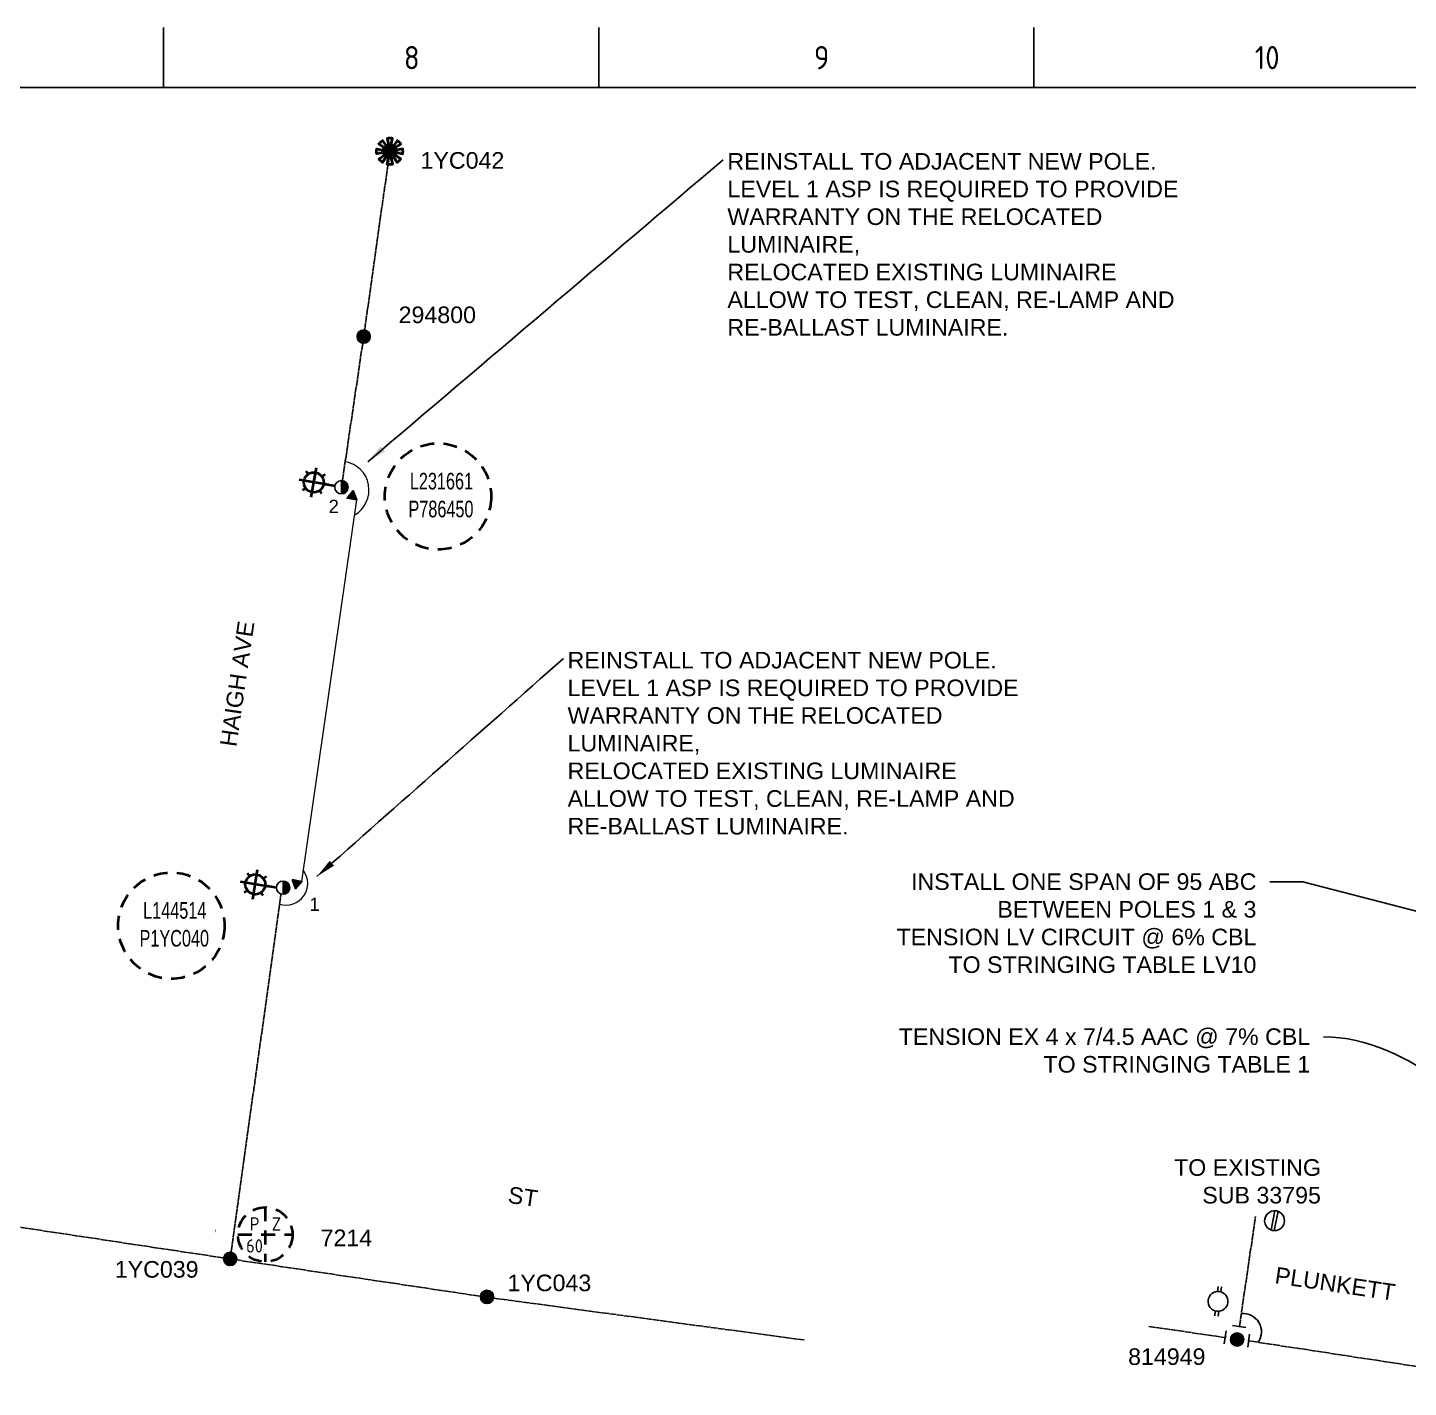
# Paper-space layout 'Sheet(2)' of a CAD drawing. Header units: metres, sheet in millimetres. Extents: x -19 to 815, y -968 to -382.
# Drawn here: x 443.1 to 651.1, y -586.9 to -382 of the extents above; entities that cross this region are included whole.
import ezdxf
from ezdxf import colors
from ezdxf.entities.mleader import LeaderData, LeaderLine
from ezdxf.enums import TextEntityAlignment as Align
from ezdxf.math import Vec2, Vec3

# ---------------------------------------------------------------- set-up
doc = ezdxf.new("R2010")
doc.units = ezdxf.units.M
doc.linetypes.add('Cable Exist OH', pattern=[1, 1, 0])
doc.linetypes.add('Dash', pattern=[5, 3, -2])
doc.layers.get('0').update_dxf_attribs({"color": 6})
for name, color, linetype in [('Equip_LV_EXT', 7, 'Continuous'), ('Equip_SL_EXT', 7, 'Continuous'), ('Equip_SP_LV_EXT', 7, 'Continuous'), ('Equip_SP_SL_EXT', 7, 'Continuous'), ('Mains_LV_EXT', 7, 'Continuous'), ('Mains_SL_EXT', 7, 'Continuous'), ('Notes', 7, 'Continuous'), ('Notes_SP_MISC', 7, 'Continuous'), ('SupportsOH_SP_TR_HV_LV_SL_EXT', 7, 'Continuous'), ('SupportsOH_SP_TR_HV_LV_SL_NEW', 2, 'Continuous'), ('SupportsUG_SP_EXT', 7, 'Continuous')]:
    doc.layers.add(name, color=color, linetype=linetype)
doc.styles.add('ARIAL', font='arial.ttf', dxfattribs={"height": 2})
doc.styles.add('iecARIAL', font='arial.ttf', dxfattribs={"height": 2})
doc.styles.add('iecISOCP', font='isocp.shx')
doc.styles.add('IESYMBOL1', font='isocp.shx')
doc.styles.add('POLE_LABEL', font='arial.ttf')
doc.styles.add('SLCP_LABEL', font='arial.ttf', dxfattribs={"height": 3.5})
doc.styles.get("Standard").update_dxf_attribs({"font": 'arial.ttf'})
doc.linetypes.add('Cable 4', pattern='A,5.25,-0.1,["o",Standard,S=2,R=0,X=1.2,Y=-0.7],-4', length=9.35)
doc.dimstyles.new('GISCAD Dim Style', dxfattribs={"dimtxt": 2.5, "dimasz": 3, "dimexe": 1.25, "dimexo": 0.625, "dimtad": 1, "dimtoh": 1, "dimdec": 1, "dimtxsty": 'ARIAL', "dimcen": 2.5, "dimadec": 0, "dimazin": 0, "dimtfac": 1, "dimtdec": 1, "dimtmove": 0, "dimatfit": 3, "dimfxl": 1.25, "dimarcsym": 0})

# ---------------------------------------------------------------- blocks, each defined once
blk = doc.blocks.new('A1_FRAME_TITLE')
at = {"layer": 'Notes', "linetype": 'Continuous'}
for p, q in [((482.19, 574.39), (482.19, 583.39)), ((547.7, 574.39), (547.7, 583.39)), ((613.21, 574.39), (613.21, 583.39))]:
    blk.add_line(p, q, dxfattribs=at)
at = {"layer": 'Notes', "linetype": 'Continuous', "flags": 128}
blk.add_lwpolyline([(824.37, 574.39), (149.5, 574.39)], dxfattribs=at)
at = {"layer": 'Notes', "style": 'iecISOCP'}
for s, p in [('8', (518.36, 577.12)), ('9', (580.11, 577.12)), ('10', (646.5, 577.12))]:
    blk.add_text(s, height=3.5, dxfattribs=at).set_placement(p)
at = {"layer": 'Notes', "style": 'iecISOCP', "flags": 8}
blk.add_attdef('VERSION_NO', text='', height=2.5, rotation=90, dxfattribs=at).set_placement((302.04, 43.81), align=Align.MIDDLE_CENTER)
at = {"layer": 'Notes', "style": 'iecISOCP'}
for tag, p in [('CAP_NO', (513.19, 43.46)), ('IE_NUM', (513.05, 37.81)), ('REF_No_1', (335.24, 32.31)), ('REF_1', (362.52, 32.31)), ('GEN_WO', (441.71, 31.76)), ('HV_SWITCH', (513.46, 32.16)), ('REF_No_2', (335.24, 26.31)), ('REF_2', (362.52, 26.31)), ('OH_WO', (441.71, 25.81)), ('UBD_REF', (513.05, 25.83)), ('REF_No_3', (335.24, 20.31)), ('REF_3', (362.52, 20.31)), ('UG_WO', (441.71, 20.05)), ('GIS_MAP_No', (513.05, 20.04)), ('REF_No_4', (335.24, 14.31)), ('REF_4', (362.52, 14.31)), ('HV_OP_DIAG', (513.33, 14.2)), ('SUB_WO', (441.71, 13.81)), ('LGA', (512.95, 7.78)), ('ExportID', (9.08, 2.39))]:
    blk.add_attdef(tag, p, '', height=2.5, dxfattribs=at)
at = {"layer": 'Notes'}
blk.add_attdef('DRAFT_NUM', (29.9, 23.29), '', height=2.5, rotation=90, dxfattribs=at)
at = {"layer": 'Notes', "style": 'iecISOCP'}
for tag, height, p in [('T1', 3.5, (684.37, 39.47)), ('T2', 3.5, (684.37, 34.35)), ('scale', 2.5, (567.76, 33.27)), ('T3', 3.5, (684.37, 28.92)), ('DRAWN', 2.5, (567.76, 24.93)), ('T4', 3.5, (684.37, 23.66)), ('T5', 3.5, (684.37, 18.23)), ('REV', 5, (820.05, 17.1)), ('DATE', 2.5, (567.76, 16.88)), ('T6', 3.5, (684.37, 12.97)), ('CHD', 2.5, (567.76, 8.37)), ('DESIGN', 2.5, (605.62, 9.15))]:
    blk.add_attdef(tag, text='', height=height, dxfattribs=at).set_placement(p, align=Align.CENTER)
blk.add_attdef('NUM', text='', height=7, dxfattribs=at).set_placement((792.37, 20.12), align=Align.MIDDLE_CENTER)
for tag, p in [('NS', (790.71, 8.12)), ('SHTS', (805.41, 8.12))]:
    blk.add_attdef(tag, text='', height=2.5, dxfattribs=at).set_placement(p, align=Align.MIDDLE)
at = {"layer": 'Notes', "style": 'iecISOCP', "flags": 1}
for tag, p in [('ProjectType', (14.17, -26.8)), ('ProjectNumber', (23.56, -26.82)), ('DrawingNumber', (35.51, -26.8)), ('ProjectDescription', (47.56, -26.83)), ('ExportDate', (60.28, -26.79)), ('ExportUserName', (69.15, -26.8)), ('DesignerCompanyName', (81.48, -26.79)), ('ExportAreaOfInterest', (97.1, -26.81)), ('GIS_SUCCESS', (112, -26.78)), ('CAD_SUCCESS', (121.79, -26.78)), ('DEPOTCODE', (132.11, -26.88)), ('ExportCategories', (140.08, -26.8)), ('Comments', (154.38, -26.88))]:
    blk.add_attdef(tag, p, '', height=1, dxfattribs=at)
blk = doc.blocks.new('*U86')
for p, q in [((2.35, 0.31), (1.85, 0.28)), ((4.31, 0.42), (4.8, 0.45)), ((4.33, 0.09), (4.82, 0.12)), ((2.37, -0.03), (1.87, -0.06))]:
    blk.add_line(p, q)
blk.add_lwpolyline([(2.34, 0.14, 1), (4.33, 0.26, 1)], format="xyb", close=True)
at = {"flags": 9}
for tag, p in [('ACTUAL_STATUS', (0, 0)), ('CONSTRUCTED_VOLTAGE', (0, -0.2)), ('OPERATING_VOLTAGE', (0, -0.6)), ('ORIENTATION', (0, -0.8)), ('OWNED_BY', (0, -1)), ('STATE', (0, -1.2)), ('SWITCH_TYPE', (0, -1.4)), ('NO_PHASES', (0, -0.4)), ('USAGE', (0, -1.6)), ('LEGEND', (0, -1.8)), ('NOTES', (0, -2))]:
    blk.add_attdef(tag, text='', height=0.2, dxfattribs=at).set_placement(p, align=Align.MIDDLE_LEFT)
at = {"flags": 1}
blk.add_attdef('Z', (0, 0), '', height=0.2, dxfattribs=at)
blk = doc.blocks.new('POLE_EXT')
blk.add_hatch(color=256).paths.add_polyline_path([(-1, 0, 1), (1, 0, 1)])
blk.add_lwpolyline([(-1, 0, 1), (1, 0, 1)], format="xyb", close=True)
for tag, height, flags, p in [('pNumber', 2.5, 8, (-17.84, 2.07)), ('OWNED_BY', 0.2, 9, (1.35, -0.4)), ('SPECIAL_USE', 0.2, 9, (1.35, -0.8)), ('STATE', 0.2, 9, (1.35, -1)), ('cLV', 0.2, 9, (1.35, -1.4)), ('hDepth', 0.2, 9, (1.35, -1.6)), ('hDia', 0.2, 9, (1.35, -1.8)), ('cHV', 0.2, 9, (1.35, -2)), ('PARENT', 0.2, 9, (1.35, -0.6)), ('USAGE', 0.2, 9, (1.35, -1.2)), ('cLinedev', 0.2, 9, (1.35, -3.4)), ('pExisting', 0.2, 9, (1.35, -3.8)), ('LBRACKET', 0.2, 9, (1.35, -2.2)), ('LExisting', 0.2, 9, (1.35, -2.4)), ('LANTNUMBER', 0.2, 9, (1.35, -2.6)), ('LOther', 0.2, 9, (1.35, -2.8)), ('LRemove', 0.2, 9, (1.35, -3)), ('LEGEND', 0.2, 9, (1.35, -3.2)), ('LOCATION', 0.2, 9, (1.35, -3.6)), ('PFNUMBER', 0.2, 9, (1.35, -4)), ('NEWPFNUMBER', 0.2, 9, (1.35, -4.2)), ('pFooting', 0.2, 9, (1.35, -4.4)), ('pNew', 0.2, 9, (1.35, -4.6)), ('pRelocate', 0.2, 9, (1.35, -5)), ('pRemove', 0.2, 9, (1.35, -5.2)), ('pReplace', 0.2, 9, (1.35, -5.4)), ('pStay', 0.2, 9, (1.35, -5.6)), ('pType', 0.2, 9, (1.35, -5.8)), ('cspan', 0.2, 9, (1.35, -6)), ('STREETNAME', 0.2, 9, (1.35, -6.2)), ('SUBURB', 0.2, 9, (1.35, -6.4)), ('OPERATED_BY', 0.2, 9, (1.36, -7.01)), ('NOTES', 0.2, 9, (1.35, -6.6)), ('MAINTAINED_BY', 0.2, 9, (1.36, -6.81))]:
    blk.add_attdef(tag, text='', height=height, dxfattribs=dict(flags=flags)).set_placement(p, align=Align.MIDDLE_LEFT)
at = {"style": 'POLE_LABEL'}
for tag, height, flags, p in [('ASSET_NUM', 2.5, 8, (2, 2)), ('STRUCTURE_PLANT_NUMBER', 0.2, 9, (1.35, 0.03)), ('STREET_CODE', 0.2, 9, (1.35, -0.2))]:
    blk.add_attdef(tag, text='', height=height, dxfattribs=dict(at, flags=flags)).set_placement(p, align=Align.MIDDLE_LEFT)
at = {"flags": 1}
blk.add_attdef('Z', (1.35, -7.33), '', height=0.2, dxfattribs=at)
blk = doc.blocks.new('SL_LANTERN_EXT')
at = {"lineweight": 40}
for p, q in [((0, 1.97), (0, 6.47)), ((-2.25, 4.22), (2.25, 4.22)), ((-1.46, 5.68), (-1.06, 5.28)), ((1.46, 5.68), (1.06, 5.28)), ((-1.46, 2.76), (-1.06, 3.16)), ((0, 0), (0, 2.72)), ((1.46, 2.76), (1.06, 3.16))]:
    blk.add_line(p, q, dxfattribs=at)
blk.add_circle((0, 4.22), 1.5, dxfattribs=at)
at = {"style": 'iecARIAL', "flags": 9}
blk.add_attdef('ASSET_NUM', (1.5, 1.5), '', height=2.5, dxfattribs=at)
for tag, p, height, flags in [('OPERATING_VOLTAGE', (0.98, -1.65), 0.2, 9), ('ORIENTATION', (0.98, -1.85), 0.2, 9), ('OWNED_BY', (0.98, -2.05), 0.2, 9), ('STATE', (0.98, -2.25), 0.2, 9), ('CONSTRUCTED_VOLTAGE', (0.98, -0.65), 0.2, 9), ('CONTROL_TYPE', (0.98, -0.85), 0.2, 9), ('LANTERN_PURPOSE', (0.98, -1.05), 0.2, 9), ('LANTERN_TYPE', (0.98, -1.25), 0.2, 9), ('NO_PHASES', (0.98, -1.45), 0.2, 9), ('LNUMBER', (2.18, -3.25), 2.5, 8), ('USAGE', (0.98, -2.45), 0.2, 9), ('CEXIST', (0.98, -2.65), 0.2, 9), ('CNEW', (0.98, -2.85), 0.2, 9), ('CNUMBER', (0.98, -3.05), 0.2, 9), ('CREMOVE', (0.98, -3.25), 0.2, 9), ('CREPLACE', (0.98, -3.45), 0.2, 9), ('LKINGHEIGHT', (0.98, -3.65), 0.2, 9), ('LBRACKET', (0.98, -3.85), 0.2, 9), ('LBRACKETVOCAB', (0.98, -4.05), 0.2, 9), ('LCATEGORY', (0.98, -4.25), 0.2, 9), ('LCHARGE1', (0.98, -4.45), 0.2, 9), ('LCHARGE1PERCENT', (0.98, -4.65), 0.2, 9), ('LCHARGE2', (0.98, -4.85), 0.2, 9), ('LCHARGE2PERCENT', (0.98, -5.05), 0.2, 9), ('LCHARGE3', (0.98, -5.25), 0.2, 9), ('LCHARGE3PERCENT', (0.98, -5.45), 0.2, 9), ('LEXIST', (0.98, -5.65), 0.2, 9), ('LLAMP', (0.98, -5.85), 0.2, 9), ('LLAMPVOCAB', (0.98, -6.05), 0.2, 9), ('LMAST', (0.98, -6.25), 0.2, 9), ('LMASTVOCAB', (0.98, -6.45), 0.2, 9), ('LNEW', (0.98, -6.65), 0.2, 9), ('LANTNUMBER', (0.98, -6.85), 0.2, 9), ('LOUTREACH', (0.98, -7.25), 0.2, 9), ('LOUTREACHVOCAB', (0.98, -7.45), 0.2, 9), ('LRATECODE', (0.98, -7.65), 0.2, 9), ('LREMOVE', (0.98, -7.85), 0.2, 9), ('LREPLACE', (0.98, -8.05), 0.2, 9), ('LTYPE', (0.98, -8.25), 0.2, 9), ('LTYPEVOCAB', (0.98, -8.45), 0.2, 9), ('STREETNAME', (0.98, -9.25), 0.2, 9), ('SUBURB', (0.98, -9.45), 0.2, 1), ('LEGEND', (0.98, -8.65), 0.2, 9), ('LOCATION', (0.98, -8.85), 0.2, 9), ('NOTES', (0.98, -9.05), 0.2, 9)]:
    blk.add_attdef(tag, p, '', height=height, dxfattribs=dict(flags=flags))
blk = doc.blocks.new('SL_NIGHTWATCH_EXT')
at = {"lineweight": 40}
h = blk.add_hatch(color=256, dxfattribs=at)
h.paths.add_polyline_path([(0.39, 1.96, 0.098491), (-0.39, 1.96), (-0.2, 0.98, -0.098491), (0.19, 0.98)])
h.paths.add_polyline_path([(0.55, 0.83, -0.098491), (0.83, 0.56), (1.66, 1.11, 0.098491), (1.11, 1.66)])
h.paths.add_polyline_path([(0.98, 0.2, -0.098491), (0.98, -0.19), (1.96, -0.39, 0.098491), (1.96, 0.39)])
h.paths.add_polyline_path([(0.83, -0.55, -0.098491), (0.56, -0.83), (1.11, -1.66, 0.098491), (1.66, -1.11)])
h.paths.add_polyline_path([(-0.19, -0.98), (-0.39, -1.96, 0.098491), (0.39, -1.96), (0.2, -0.98, -0.098491)])
h.paths.add_polyline_path([(-0.83, -0.56), (-1.66, -1.11, 0.098491), (-1.11, -1.66), (-0.55, -0.83, -0.098491)])
h.paths.add_polyline_path([(-0.98, 0.19), (-1.96, 0.39, 0.098491), (-1.96, -0.39), (-0.98, -0.2, -0.098491)])
h.paths.add_polyline_path([(-1.11, 1.66, 0.098491), (-1.66, 1.11), (-0.83, 0.55, -0.098491), (-0.56, 0.83)])
for p, q in [((-1.16, 1.63), (-1.16, 1.63, 0)), ((-1.1, 1.64), (-1.1, 1.64, 0)), ((1.08, 1.63), (1.08, 1.63, 0)), ((-0.86, -0.57), (-0.86, -0.57, 0)), ((0.82, -0.57), (0.82, -0.57, 0)), ((1.13, -1.65), (1.13, -1.65, 0)), ((1.96, -0.37), (1.96, -0.37, 0))]:
    blk.add_line(p, q, dxfattribs=at)
for points in [[(-0.98, 0.19, 0.098491), (-0.98, -0.2), (-1.96, -0.39, -0.098491), (-1.96, 0.39)], [(-0.56, 0.83, 0.098491), (-0.83, 0.55), (-1.66, 1.11, -0.098491), (-1.11, 1.66)], [(-0.2, 0.98, -0.098491), (0.19, 0.98), (0.39, 1.96, 0.098491), (-0.39, 1.96)], [(0.83, 0.56), (1.66, 1.11, 0.098491), (1.11, 1.66), (0.55, 0.83, -0.098491)], [(0.98, -0.19), (1.96, -0.39, 0.098491), (1.96, 0.39), (0.98, 0.2, -0.098491)], [(-0.83, -0.56, 0.098491), (-0.55, -0.83), (-1.11, -1.66, -0.098491), (-1.66, -1.11)], [(0.2, -0.98), (0.39, -1.96, -0.098491), (-0.39, -1.96), (-0.19, -0.98, 0.098491)], [(0.56, -0.83), (1.11, -1.66, 0.098491), (1.66, -1.11), (0.83, -0.55, -0.098491)]]:
    blk.add_lwpolyline(points, format="xyb", close=True, dxfattribs=at)
blk.add_circle((0, 0), 1, dxfattribs=at)
blk = doc.blocks.new('SLCP_ZELL_EXT')
blk.add_wipeout([(-0.24, 7.5), (-0.71, 7.47), (-1.17, 7.41), (-1.64, 7.32), (-2.09, 7.21), (-2.54, 7.06), (-2.98, 6.89), (-3.41, 6.69), (-3.82, 6.46), (-4.22, 6.21), (-4.6, 5.93), (-4.96, 5.63), (-5.31, 5.31), (-5.63, 4.96), (-5.93, 4.6), (-6.21, 4.22), (-6.46, 3.82), (-6.69, 3.41), (-6.89, 2.98), (-7.06, 2.54), (-7.21, 2.09), (-7.32, 1.64), (-7.41, 1.17), (-7.47, 0.71), (-7.5, 0.24), (-7.5, -0.24), (-7.47, -0.71), (-7.41, -1.17), (-7.32, -1.64), (-7.21, -2.09), (-7.06, -2.54), (-6.89, -2.98), (-6.69, -3.41), (-6.46, -3.82), (-6.21, -4.22), (-5.93, -4.6), (-5.63, -4.96), (-5.31, -5.31), (-4.96, -5.63), (-4.6, -5.93), (-4.22, -6.21), (-3.82, -6.46), (-3.41, -6.69), (-2.98, -6.89), (-2.54, -7.06), (-2.09, -7.21), (-1.64, -7.32), (-1.17, -7.41), (-0.71, -7.47), (-0.24, -7.5), (0.24, -7.5), (0.71, -7.47), (1.17, -7.41), (1.64, -7.32), (2.09, -7.21), (2.54, -7.06), (2.98, -6.89), (3.41, -6.69), (3.82, -6.46), (4.22, -6.21), (4.6, -5.93), (4.96, -5.63), (5.31, -5.31), (5.63, -4.96), (5.93, -4.6), (6.21, -4.22), (6.46, -3.82), (6.69, -3.41), (6.89, -2.98), (7.06, -2.54), (7.21, -2.09), (7.32, -1.64), (7.41, -1.17), (7.47, -0.71), (7.5, -0.24), (7.5, 0.24), (7.47, 0.71), (7.41, 1.17), (7.32, 1.64), (7.21, 2.09), (7.06, 2.54), (6.89, 2.98), (6.69, 3.41), (6.46, 3.82), (6.21, 4.22), (5.93, 4.6), (5.63, 4.96), (5.31, 5.31), (4.96, 5.63), (4.6, 5.93), (4.22, 6.21), (3.82, 6.46), (3.41, 6.69), (2.98, 6.89), (2.54, 7.06), (2.09, 7.21), (1.64, 7.32), (1.17, 7.41), (0.71, 7.47), (0.24, 7.5)])
at = {"linetype": 'Dash', "lineweight": 40, "ltscale": 0.7}
for p, q in [((0, 4.11), (0, -4.11)), ((-4.11, 0), (4.11, 0))]:
    blk.add_line(p, q, dxfattribs=at)
blk.add_circle((0, 0), 4.11, dxfattribs=at)
at = {"lineweight": 40, "style": 'IESYMBOL1'}
for s, p in [('P', (-1.6, 0)), ('Z', (1.7, 0)), ('60', (-1.61, -3.31))]:
    blk.add_text(s, height=2, dxfattribs=at).set_placement(p, align=Align.BOTTOM_CENTER)
at = {"style": 'SLCP_LABEL'}
for tag, height, flags, p in [('ASSET_NUM', 2.5, 8, (2, 2)), ('STREET_CODE', 0.2, 9, (0, -0.2))]:
    blk.add_attdef(tag, text='', height=height, dxfattribs=dict(at, flags=flags)).set_placement(p, align=Align.MIDDLE_LEFT)
at = {"flags": 1}
blk.add_attdef('Z', (0, 0), '', height=0.2, dxfattribs=at)
at = {"flags": 9}
for tag, p in [('CONSTRUCTED_VOLTAGE', (0, -0.4)), ('CONTROL_TYPE', (0, -0.6)), ('OPERATING_VOLTAGE', (0, -1)), ('ORIENTATION', (0, -1.2)), ('OWNED_BY', (0, -1.4)), ('STATE', (0, -2)), ('NO_PHASES', (0, -0.8)), ('USAGE', (0, -1.6)), ('LOCATION', (0, -1.8)), ('NOTES', (0, -2.2))]:
    blk.add_attdef(tag, text='', height=0.2, dxfattribs=at).set_placement(p, align=Align.MIDDLE_LEFT)
blk = doc.blocks.new('POLE_REPLACE_NEW')
for tag, flags, p in [('cLinedev', 9, (1.5, -3.2)), ('LExisting', 9, (1.5, -2.2)), ('LANTNUMBER', 9, (1.5, -2.4)), ('LOther', 9, (1.5, -2.6)), ('LRemove', 9, (1.5, -2.8)), ('LEGEND', 9, (1.5, -3)), ('pExisting', 9, (1.5, -3.4)), ('PFNUMBER', 9, (1.5, -3.6)), ('NEWPFNUMBER', 9, (1.5, -3.8)), ('pFooting', 9, (1.5, -4)), ('pNew', 9, (1.5, -4.2)), ('cspan', 9, (1.5, -5.6)), ('SUBURB', 9, (1.5, -5.8)), ('STREETNAME', 9, (1.5, -6)), ('pNumber', 9, (1.5, -4.4)), ('pRelocate', 9, (1.5, -4.6)), ('pRemove', 9, (1.5, -4.8)), ('pReplace', 9, (1.5, -5)), ('pStay', 9, (1.5, -5.2)), ('pType', 9, (1.5, -5.4)), ('LOCATION', 9, (1.5, -6.2)), ('OPERATED_BY', 9, (1.5, -6.6)), ('Z', 1, (1.5, -7)), ('NOTES', 9, (1.5, -6.4)), ('MAINTAINED_BY', 9, (1.5, -6.8))]:
    blk.add_attdef(tag, text='', height=0.2, dxfattribs=dict(flags=flags)).set_placement(p, align=Align.MIDDLE_LEFT)
blk.add_wipeout([(0, 1), (-0.13, 0.99), (-0.25, 0.97), (-0.37, 0.93), (-0.48, 0.88), (-0.59, 0.81), (-0.68, 0.73), (-0.77, 0.64), (-0.84, 0.54), (-0.9, 0.43), (-0.95, 0.31), (-0.98, 0.19), (-1, 0.06), (-1, -0.06), (-0.98, -0.19), (-0.95, -0.31), (-0.9, -0.43), (-0.84, -0.54), (-0.77, -0.64), (-0.68, -0.73), (-0.59, -0.81), (-0.48, -0.88), (-0.37, -0.93), (-0.25, -0.97), (-0.13, -0.99), (0, -1), (0.13, -0.99), (0.25, -0.97), (0.37, -0.93), (0.48, -0.88), (0.59, -0.81), (0.68, -0.73), (0.77, -0.64), (0.84, -0.54), (0.9, -0.43), (0.95, -0.31), (0.98, -0.19), (1, -0.06), (1, 0.06), (0.98, 0.19), (0.95, 0.31), (0.9, 0.43), (0.84, 0.54), (0.77, 0.64), (0.68, 0.73), (0.59, 0.81), (0.48, 0.88), (0.37, 0.93), (0.25, 0.97), (0.13, 0.99)])
h = blk.add_hatch(color=256)
edge = h.paths.add_edge_path()
edge.add_arc((0, 0), 1, 270, 450)
edge.add_line((0, 1), (0, -1))
blk.add_lwpolyline([(0, 1), (0, -1)])
at = {"lineweight": -3}
blk.add_arc((0, 0), 1, 90, 270, dxfattribs=at)
blk.add_arc((0, 0), 1, 270, 90)
for tag, height, flags, p in [('ASSET_NUM', 2.5, 8, (2, 2)), ('STREET_CODE', 0.2, 9, (1.5, 0)), ('OWNED_BY', 0.2, 9, (1.5, -0.2)), ('SPECIAL_USE', 0.2, 9, (1.5, -0.6)), ('STATE', 0.2, 9, (1.5, -0.8)), ('cLV', 0.2, 9, (1.5, -1.2)), ('cHV', 0.2, 9, (1.5, -1.8)), ('PARENT', 0.2, 9, (1.5, -0.4)), ('USAGE', 0.2, 9, (1.5, -1)), ('hDepth', 0.2, 9, (1.5, -1.4)), ('hDia', 0.2, 9, (1.5, -1.6)), ('LBRACKET', 0.2, 9, (1.5, -2))]:
    blk.add_attdef(tag, text='', height=height, dxfattribs=dict(flags=flags)).set_placement(p, align=Align.MIDDLE_LEFT)
at = {"style": 'POLE_LABEL', "flags": 9}
blk.add_attdef('STRUCTURE_PLANT_NUMBER', text='', height=0.2, dxfattribs=at).set_placement((1.5, 0.24), align=Align.MIDDLE_LEFT)
blk = doc.blocks.new('UGOH_NEW')
blk.add_hatch(color=256).paths.add_polyline_path([(-0.75, 1.7), (0.75, 1.7), (0, 3)])
at = {"color": 1}
blk.add_lwpolyline([(-0.75, 1.7), (0.75, 1.7), (0, 3)], close=True, dxfattribs=at)
for tag, flags, p in [('CONSTRUCTED_VOLTAGE', 9, (1.5, 0)), ('ACTUAL_STATUS', 9, (1.5, -1.6)), ('OPERATING_VOLTAGE', 9, (1.5, -0.2)), ('ORIENTATION', 9, (1.5, -0.4)), ('STATE', 9, (1.5, -0.6)), ('OWNED_BY', 9, (1.5, -1)), ('OPERATED_BY', 9, (1.5, -1.2)), ('TYPE', 1, (1.5, -2)), ('USAGE', 9, (1.5, -0.8)), ('MAINTAINED_BY', 9, (1.5, -1.4)), ('NUMBER_OF_PHASES', 9, (1.5, -1.8))]:
    blk.add_attdef(tag, text='', height=0.2, dxfattribs=dict(flags=flags)).set_placement(p, align=Align.MIDDLE_LEFT)
blk = doc.blocks.new('SLANTERN_NUM_EXT')
blk.add_wipeout([(-0.31, 10), (-0.94, 9.96), (-1.57, 9.88), (-2.18, 9.76), (-2.79, 9.61), (-3.39, 9.41), (-3.97, 9.18), (-4.54, 8.91), (-5.09, 8.61), (-5.62, 8.27), (-6.13, 7.91), (-6.62, 7.5), (-7.07, 7.07), (-7.5, 6.62), (-7.91, 6.13), (-8.27, 5.62), (-8.61, 5.09), (-8.91, 4.54), (-9.18, 3.97), (-9.41, 3.39), (-9.61, 2.79), (-9.76, 2.18), (-9.88, 1.57), (-9.96, 0.94), (-10, 0.31), (-10, -0.31), (-9.96, -0.94), (-9.88, -1.57), (-9.76, -2.18), (-9.61, -2.79), (-9.41, -3.39), (-9.18, -3.97), (-8.91, -4.54), (-8.61, -5.09), (-8.27, -5.62), (-7.91, -6.13), (-7.5, -6.62), (-7.07, -7.07), (-6.62, -7.5), (-6.13, -7.91), (-5.62, -8.27), (-5.09, -8.61), (-4.54, -8.91), (-3.97, -9.18), (-3.39, -9.41), (-2.79, -9.61), (-2.18, -9.76), (-1.57, -9.88), (-0.94, -9.96), (-0.31, -10), (0.31, -10), (0.94, -9.96), (1.57, -9.88), (2.18, -9.76), (2.79, -9.61), (3.39, -9.41), (3.97, -9.18), (4.54, -8.91), (5.09, -8.61), (5.62, -8.27), (6.13, -7.91), (6.62, -7.5), (7.07, -7.07), (7.5, -6.62), (7.91, -6.13), (8.27, -5.62), (8.61, -5.09), (8.91, -4.54), (9.18, -3.97), (9.41, -3.39), (9.61, -2.79), (9.76, -2.18), (9.88, -1.57), (9.96, -0.94), (10, -0.31), (10, 0.31), (9.96, 0.94), (9.88, 1.57), (9.76, 2.18), (9.61, 2.79), (9.41, 3.39), (9.18, 3.97), (8.91, 4.54), (8.61, 5.09), (8.27, 5.62), (7.91, 6.13), (7.5, 6.62), (7.07, 7.07), (6.62, 7.5), (6.13, 7.91), (5.62, 8.27), (5.09, 8.61), (4.54, 8.91), (3.97, 9.18), (3.39, 9.41), (2.79, 9.61), (2.18, 9.76), (1.57, 9.88), (0.94, 9.96), (0.31, 10)])
at = {"linetype": 'Dash', "lineweight": 40, "ltscale": 0.7}
blk.add_circle((0, 0), 8, dxfattribs=at)
at = {"lineweight": 40, "width": 0.7}
for tag, p in [('SNUMBER', (0.51, 1.05)), ('CNUMBER', (0.44, -3.15))]:
    blk.add_attdef(tag, text='', height=2.5, dxfattribs=at).set_placement(p, align=Align.CENTER)
at = {"lineweight": 40, "flags": 1}
blk.add_attdef('Z', (0, 0), '', height=0.2, dxfattribs=at)
blk = doc.blocks.new('*U95')
at = {"flags": 9}
for tag, p in [('STATE', (0, -1.2)), ('USAGE', (0, -1.4)), ('NOTES', (0, -1.6))]:
    blk.add_attdef(tag, text='', height=0.2, dxfattribs=at).set_placement(p, align=Align.MIDDLE_LEFT)
blk.add_wipeout([(-0.25, 0.01), (-0.15, 1.8), (0.35, 1.78), (0.25, -0.01)])
blk.add_line((1.1, 1.73), (-0.9, 1.85))
at = {"flags": 1}
blk.add_attdef('Z', (0, 0), '', height=0.2, dxfattribs=at)
at = {"flags": 9}
for tag, p in [('CONNECTOR_TYPE', (0, 0)), ('CONSTRUCTED_VOLTAGE', (0, -0.2)), ('OPERATING_VOLTAGE', (0, -0.6)), ('ORIENTATION', (0, -0.8)), ('OWNED_BY', (0, -1)), ('NO_PHASES', (0, -0.4))]:
    blk.add_attdef(tag, text='', height=0.2, dxfattribs=at).set_placement(p, align=Align.MIDDLE_LEFT)
blk = doc.blocks.new('LV_End Shackle_NEW')
for tag, flags, p in [('CONNECTOR_TYPE', 9, (1.5, 0)), ('CONSTRUCTED_VOLTAGE', 9, (1.5, -0.2)), ('OPERATING_VOLTAGE', 9, (1.5, -0.6)), ('ORIENTATION', 9, (1.5, -0.8)), ('OWNED_BY', 9, (1.5, -1)), ('OPERATED_BY', 9, (1.5, -1.2)), ('STATE', 9, (1.5, -1.6)), ('NO_PHASES', 9, (1.5, -0.4)), ('MAINTAINED_BY', 9, (1.5, -1.4)), ('USAGE', 9, (1.5, -1.8)), ('NOTES', 9, (1.5, -2)), ('Z', 1, (1.5, -2.2))]:
    blk.add_attdef(tag, text='', height=0.2, dxfattribs=dict(flags=flags)).set_placement(p, align=Align.MIDDLE_LEFT)
blk.add_wipeout([(-0.25, 0), (-0.25, 1.81), (0.25, 1.82), (0.25, 0)])
blk.add_line((1, 1.81), (-1, 1.81))
blk = doc.blocks.new('*U89')
for p, q in [((-0.64, -3.83), (-0.4, -1.88)), ((-0.31, -3.87), (-0.07, -1.92))]:
    blk.add_line(p, q)
blk.add_lwpolyline([(-0.23, -1.88, 1), (-0.48, -3.86, 1)], format="xyb", close=True)
at = {"flags": 9}
for tag, p in [('ACTUAL_STATUS', (0, 0)), ('CONSTRUCTED_VOLTAGE', (0, -0.2)), ('OPERATING_VOLTAGE', (0, -0.6)), ('ORIENTATION', (0, -0.8)), ('OWNED_BY', (0, -1)), ('STATE', (0, -1.2)), ('SWITCH_TYPE', (0, -1.4)), ('NO_PHASES', (0, -0.4)), ('USAGE', (0, -1.6)), ('NOTES', (0, -1.8))]:
    blk.add_attdef(tag, text='', height=0.2, dxfattribs=at).set_placement(p, align=Align.MIDDLE_LEFT)
at = {"flags": 1}
blk.add_attdef('Z', (0, 0), '', height=0.2, dxfattribs=at)

psp = doc.layouts.new('Sheet(2)')

# ---------------------------------------------------------------- linework, layer by layer
at = {"layer": 'Mains_SL_EXT', "linetype": 'Cable Exist OH'}
psp.add_lwpolyline([(490.39, -451.28), (493.74, -428.59), (497.67, -400.69)], dxfattribs=at)

# ---------------------------------------------------------------- block references
at = {"layer": 'Equip_SP_LV_EXT', "xscale": 1.5, "yscale": 1.5, "zscale": 1.5}
for name, p, rotation in [('*U89', (630.05, -566.01), 175.6894578313208), ('*U86', (621.83, -578.9), 80.0958844245654)]:
    psp.add_blockref(name, p, dxfattribs=dict(at, rotation=rotation))
at = {"layer": 'Equip_SP_SL_EXT'}
for name, p in [('SL_NIGHTWATCH_EXT', (497.67, -400.69)), ('SL_LANTERN_EXT', (473.63, -567.52))]:
    psp.add_blockref(name, p, dxfattribs=at)
at = {"layer": 'Mains_LV_EXT', "linetype": 'Cable Exist OH', "xscale": -1, "rotation": 351.2790495024666}
psp.add_blockref('LV_End Shackle_NEW', (625.29, -579.49), dxfattribs=at)
at = {"layer": 'Notes'}
for p, rotation in [((490.39, -451.28), 80.09503961477141), ((481.58, -511.78), 80.77002351424643)]:
    psp.add_blockref('SL_LANTERN_EXT', p, dxfattribs=dict(at, rotation=rotation))
at = {"layer": 'Notes', "linetype": 'Cable 4', "lineweight": 0, "rotation": 230.8533427907528}
psp.add_blockref('UGOH_NEW', (490.39, -451.28), dxfattribs=at)
at = {"layer": 'SupportsOH_SP_TR_HV_LV_SL_EXT'}
ref = psp.add_blockref('POLE_EXT', (497.67, -400.69), dxfattribs=at)
ref.add_attrib('ASSET_NUM', '1YC042', dxfattribs={"layer": '0', "height": 2.5, "style": 'POLE_LABEL'}).set_placement((502.3, -400.8), align=Align.TOP_LEFT)
ref = psp.add_blockref('POLE_EXT', (493.74, -428.59), dxfattribs=at)
ref.add_attrib('ASSET_NUM', '294800', dxfattribs={"layer": '0', "height": 2.5, "style": 'POLE_LABEL'}).set_placement((499, -425.31), align=Align.MIDDLE_LEFT)
ref = psp.add_blockref('POLE_EXT', (512.31, -573.24), dxfattribs=at)
ref.add_attrib('ASSET_NUM', '1YC043', dxfattribs={"layer": '0', "height": 2.5, "style": 'POLE_LABEL'}).set_placement((528.01, -569.88), align=Align.TOP_RIGHT)

# ---------------------------------------------------------------- texts
at = {"layer": 'Notes'}
for s, rotation, p in [('HAIGH AVE', 81.7044, (474.56, -490.48)), ('ST', 351.6375, (515.33, -559.05)), ('PLUNKETT', 351.6375, (630.82, -571.17))]:
    psp.add_text(s, height=2.5, rotation=rotation, dxfattribs=at).set_placement(p)

# ---------------------------------------------------------------- next in the draw order: linework, layer by layer
at = {"layer": 'Mains_LV_EXT', "linetype": 'Cable Exist OH'}
for points in [[(611.98, -577.68), (625.16, -579.62)], [(673, -586.87), (625.15, -579.58)]]:
    psp.add_lwpolyline(points, dxfattribs=at)

# ---------------------------------------------------------------- next in the draw order: block references
at = {"layer": 'SupportsUG_SP_EXT'}
psp.add_blockref('A1_FRAME_TITLE', (-18.57, -965.44), dxfattribs=at)

# ---------------------------------------------------------------- next in the draw order: block references
at = {"layer": 'Equip_LV_EXT', "lineweight": 0, "rotation": 264.9575436982129}
psp.add_blockref('*U95', (625.23, -579.58), dxfattribs=at)
at = {"layer": 'Equip_SL_EXT'}
ref = psp.add_blockref('SLCP_ZELL_EXT', (478.91, -563.85), dxfattribs=at)
ref.add_attrib('ASSET_NUM', '7214', dxfattribs={"layer": '0', "height": 2.5, "style": 'SLCP_LABEL'}).set_placement((495.02, -563.1), align=Align.TOP_RIGHT)
at = {"layer": 'Equip_SP_SL_EXT'}
psp.add_blockref('SLANTERN_NUM_EXT', (504.94, -452.66), dxfattribs=at).add_auto_attribs({'SNUMBER': 'L231661', 'CNUMBER': 'P786450'})

# ---------------------------------------------------------------- next in the draw order: leaders
at = {"layer": 'Notes_SP_MISC', "lineweight": 30}
ml = psp.add_multileader_mtext('Standard', dxfattribs=at)
ml.set_content('TENSION EX 4 x 7/4.5 AAC @ 7% CBL TO STRINGING TABLE 1', color=256)
ml.set_leader_properties()
ml.build(insert=Vec2(0, 0))
ml.multileader.update_dxf_attribs({"leader_type": 2, "has_text_frame": 1, "arrow_head_size": 2.5})
ctx = ml.context
ctx.base_point, ctx.char_height, ctx.arrow_head_size, ctx.plane_origin = Vec3(572.51, -534.06), 2.5, 2.5, Vec3(544.73, -543.52)
ctx.text_align_type = 2
notes = []
notes.append((ctx, [(1, (1, 1, 0), (646.27, -534.06), (-1, 0), 8, [(0, [(676.05, -554.07)], 0, [])])]))
ctx.mtext.insert, ctx.mtext.width, ctx.mtext.alignment, ctx.mtext.flow_direction = Vec3(636.27, -532.79), 67.0474, 3, 5
ctx.mtext.has_bg_fill, ctx.mtext.bg_color, ctx.mtext.bg_scale_factor, ctx.mtext.bg_transparency, ctx.mtext.use_window_bg_color = 1, -1027028792, 1.5, 0, 1
for ctx, leaders in notes:
    for number, flags, end, landing, length, lines in leaders:
        leader = LeaderData()
        leader.index, (leader.has_last_leader_line, leader.has_dogleg_vector, leader.attachment_direction) = number, flags
        leader.last_leader_point, leader.dogleg_vector, leader.dogleg_length = Vec3(end), Vec3(landing), length
        for number, points, colour, breaks in lines:
            line = LeaderLine()
            line.index, line.vertices, line.color, line.breaks = number, Vec3.list(points), colors.encode_raw_color(colour), breaks
            leader.lines.append(line)
        ctx.leaders.append(leader)

# ---------------------------------------------------------------- next in the draw order: linework, layer by layer
at = {"layer": 'Mains_SL_EXT', "linetype": 'Cable Exist OH'}
for points in [[(473.63, -567.52), (481.43, -511.61)], [(473.63, -567.52), (425.86, -560.31)], [(560.08, -579.73), (512.3, -573.29), (473.63, -567.52)]]:
    psp.add_lwpolyline(points, dxfattribs=at)

# ---------------------------------------------------------------- next in the draw order: block references
at = {"layer": 'Equip_LV_EXT', "lineweight": 0, "rotation": 84.94680726785325}
psp.add_blockref('*U95', (625.25, -579.58), dxfattribs=at)
at = {"layer": 'SupportsOH_SP_TR_HV_LV_SL_EXT'}
ref = psp.add_blockref('POLE_EXT', (473.63, -567.52), dxfattribs=at)
ref.add_attrib('ASSET_NUM', '1YC039', dxfattribs={"layer": '0', "height": 2.5, "style": 'POLE_LABEL'}).set_placement((468.88, -567.84), align=Align.TOP_RIGHT)

# ---------------------------------------------------------------- next in the draw order: texts
at = {"layer": 'Notes', "lineweight": 0, "insert": (612.46, -552.5), "char_height": 2.5, "attachment_point": 1}
psp.add_mtext_dynamic_manual_height_columns('\\pi3.3066;TO EXISTING \\P\\pi7.5614;SUB 33795', width=25.1279, gutter_width=4, heights=[0], dxfattribs=at)

# ---------------------------------------------------------------- next in the draw order: leaders
at = {"layer": 'Notes_SP_MISC', "lineweight": 30, "path_type": 1, "annotation_type": 0, "has_hookline": 1, "hookline_direction": 0, "text_width": 67.49}
psp.add_leader([(494.35, -447.45), (547.89, -401.94)], dimstyle='GISCAD Dim Style', override={"dimgap": -0.625, "dimtad": 0}, dxfattribs=at)

# ---------------------------------------------------------------- next in the draw order: linework, layer by layer
at = {"layer": 'Mains_LV_EXT', "linetype": 'Cable Exist OH'}
psp.add_lwpolyline([(625.61, -577.7), (628.03, -561.15)], dxfattribs=at)
at = {"layer": 'Mains_LV_EXT', "linetype": 'Continuous'}
psp.add_lwpolyline([(625.9, -575.72, -0.629433), (628.45, -580.08)], format="xyb", dxfattribs=at)

# ---------------------------------------------------------------- next in the draw order: block references
at = {"layer": 'Equip_SP_SL_EXT'}
psp.add_blockref('SLANTERN_NUM_EXT', (464.78, -517.32), dxfattribs=at).add_auto_attribs({'SNUMBER': 'L144514', 'CNUMBER': 'P1YC040'})
at = {"layer": 'Notes'}
ref = psp.add_blockref('POLE_REPLACE_NEW', (481.6, -511.6), dxfattribs=at)
ref.add_attrib('pNumber', '1', dxfattribs={"layer": '0', "height": 2}).set_placement((485.58, -514.1), align=Align.MIDDLE_LEFT)
at = {"layer": 'SupportsOH_SP_TR_HV_LV_SL_EXT'}
ref = psp.add_blockref('POLE_EXT', (625.25, -579.66), dxfattribs=at)
ref.add_attrib('ASSET_NUM', '814949', dxfattribs={"layer": '0', "height": 2.5, "style": 'POLE_LABEL'}).set_placement((620.5, -582.24), align=Align.MIDDLE_RIGHT)

# ---------------------------------------------------------------- next in the draw order: texts
at = {"layer": 'Notes_SP_MISC', "insert": (548.51, -400.94), "char_height": 2.5, "width": 68.5956, "attachment_point": 1, "style": 'ARIAL', "bg_fill": 3, "box_fill_scale": 1.1, "bg_fill_color": 256, "bg_fill_transparency": 0}
psp.add_mtext('REINSTALL TO ADJACENT NEW POLE. LEVEL 1 ASP IS REQUIRED TO PROVIDE WARRANTY ON THE RELOCATED LUMINAIRE,\\PRELOCATED EXISTING LUMINAIRE ALLOW TO TEST, CLEAN, RE-LAMP AND RE-BALLAST LUMINAIRE.', dxfattribs=at)

# ---------------------------------------------------------------- next in the draw order: linework, layer by layer
at = {"layer": 'Notes', "linetype": 'Cable 4', "lineweight": 0, "flags": 128}
psp.add_lwpolyline([(484.44, -510.65), (492.71, -453.16)], dxfattribs=at)
at = {"layer": 'Notes', "linetype": 'Continuous', "lineweight": 0}
psp.add_arc((482.07, -510.97), 3.25, 252.3013, 36.9258, dxfattribs=at)

# ---------------------------------------------------------------- next in the draw order: block references
at = {"layer": 'Notes', "linetype": 'Cable 4', "lineweight": 0, "rotation": 288.595357365411}
psp.add_blockref('UGOH_NEW', (481.6, -511.6), dxfattribs=at)

# ---------------------------------------------------------------- next in the draw order: leaders
at = {"layer": 'Notes_SP_MISC', "lineweight": 30, "path_type": 1, "annotation_type": 0, "has_hookline": 1, "hookline_direction": 0, "text_width": 67.49}
psp.add_leader([(486.7, -509.91), (523.81, -477.08)], dimstyle='GISCAD Dim Style', override={"dimgap": -0.625, "dimtad": 0}, dxfattribs=at)

# ---------------------------------------------------------------- next in the draw order: block references
at = {"layer": 'Notes'}
ref = psp.add_blockref('POLE_REPLACE_NEW', (490.39, -451.28), dxfattribs=at)
ref.add_attrib('pNumber', '2', dxfattribs={"layer": 'SupportsOH_SP_TR_HV_LV_SL_NEW', "color": 7, "height": 2}).set_placement((488.46, -454.16), align=Align.MIDDLE_LEFT)

# ---------------------------------------------------------------- next in the draw order: texts
at = {"layer": 'Notes_SP_MISC', "insert": (524.44, -476.08), "char_height": 2.5, "width": 68.5956, "attachment_point": 1, "style": 'ARIAL', "bg_fill": 3, "box_fill_scale": 1.1, "bg_fill_color": 256, "bg_fill_transparency": 0}
psp.add_mtext('REINSTALL TO ADJACENT NEW POLE. LEVEL 1 ASP IS REQUIRED TO PROVIDE WARRANTY ON THE RELOCATED LUMINAIRE,\\PRELOCATED EXISTING LUMINAIRE ALLOW TO TEST, CLEAN, RE-LAMP AND RE-BALLAST LUMINAIRE.', dxfattribs=at)

# ---------------------------------------------------------------- next in the draw order: leaders
at = {"layer": 'Notes'}
ml = psp.add_multileader_mtext('Standard', dxfattribs=at)
ml.set_content('INSTALL ONE SPAN OF 95 ABC BETWEEN POLES 1 & 3\\PTENSION LV CIRCUIT @ 6% CBL TO STRINGING TABLE LV10', color=256)
ml.set_leader_properties()
ml.build(insert=Vec2(0, 0))
ml.multileader.update_dxf_attribs({"has_text_frame": 1, "dogleg_length": 5, "arrow_head_size": 2.5})
ctx = ml.context
ctx.base_point, ctx.char_height, ctx.arrow_head_size, ctx.plane_origin = Vec3(572.18, -510.71), 2.5, 2.5, Vec3(631.49, -534.04)
ctx.text_align_type = 2
notes = []
notes.append((ctx, [(0, (1, 1, 0), (635.17, -510.71), (-1, 0), 5, [(0, [(674.23, -520.83)], 0, [])])]))
ctx.mtext.insert, ctx.mtext.width, ctx.mtext.alignment, ctx.mtext.flow_direction = Vec3(628.17, -509.44), 58.3674, 3, 5
ctx.mtext.has_bg_fill, ctx.mtext.bg_color, ctx.mtext.bg_scale_factor, ctx.mtext.bg_transparency, ctx.mtext.use_window_bg_color = 1, -1027028792, 1.5, 0, 1
for ctx, leaders in notes:
    for number, flags, end, landing, length, lines in leaders:
        leader = LeaderData()
        leader.index, (leader.has_last_leader_line, leader.has_dogleg_vector, leader.attachment_direction) = number, flags
        leader.last_leader_point, leader.dogleg_vector, leader.dogleg_length = Vec3(end), Vec3(landing), length
        for number, points, colour, breaks in lines:
            line = LeaderLine()
            line.index, line.vertices, line.color, line.breaks = number, Vec3.list(points), colors.encode_raw_color(colour), breaks
            leader.lines.append(line)
        ctx.leaders.append(leader)

# ---------------------------------------------------------------- next in the draw order: linework, layer by layer
at = {"layer": 'Notes', "linetype": 'Continuous', "lineweight": 0}
psp.add_arc((490.2, -451.7), 4.34, 300.2667, 79.8868, dxfattribs=at)

doc.saveas('drawing.dxf')
